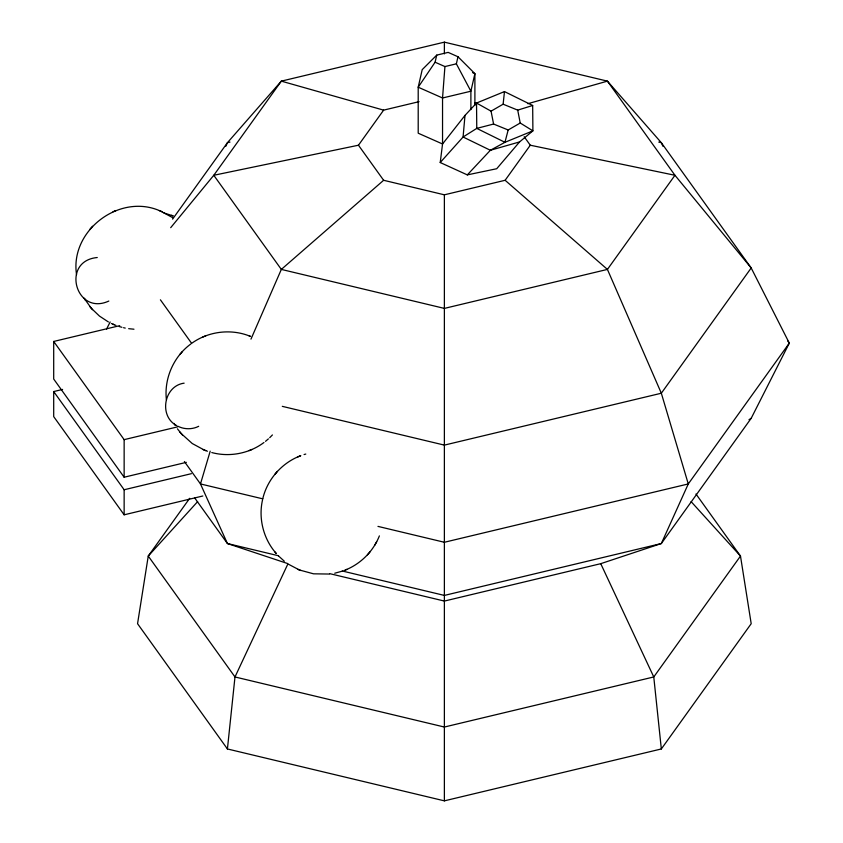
<?xml version="1.0" encoding="UTF-8"?>
<svg xmlns="http://www.w3.org/2000/svg" width="843" height="843" viewBox="0 0 843 843"><rect width="100%" height="100%" fill="white"/><g stroke="black" fill="none" stroke-linecap="round" stroke-linejoin="round"><path stroke-width="1.26" d="M436.727 55.122L435.104 62.213L444.925 66.565L442.543 97.988L442.543 143.984L440.225 162.53L467.307 174.891L496.717 168.726L519.562 141.93L532.902 130.855L532.671 105.491L504.483 91.581L476.527 103.036L464.999 115.407L442.543 143.984L418.202 133.205L418.202 87.208L422.206 69.642L436.727 55.122L448.16 52.392L457.981 56.744L474.894 73.647L474.894 105.185M464.999 115.407L463.081 137.009L440.225 162.53M695.981 494.019L740.491 556.064L751.197 623.704L661.333 748.963L444.377 800.85L227.42 748.963L234.986 676.961L288.011 563.672L227.42 543.535L194.67 497.897M519.562 141.93L490.363 150.275L463.081 137.009L476.769 128.389L476.527 103.036L491.058 111.16L503.123 104.195L504.483 91.581M262.531 499.92C258.243 518.635 263.532 539.204 276.304 553.535M470.889 109.611L470.889 91.213L456.369 63.826L457.981 56.744M508.171 129.98L493.587 124.047L476.769 128.389L504.957 142.298L532.902 130.855L520.226 123.015L508.171 129.98L504.957 142.298L490.363 150.275L467.307 174.891M262.89 498.234C267.589 478.982 282.205 462.544 300.793 455.684L299.528 456.2M210.202 451.184L200.476 483.945L227.42 543.535L278.464 555.748M379.382 535.885C373.143 551.712 359.993 564.599 344.049 570.521M250.972 339.128L281.33 269.412L383.628 180.286L444.377 194.817L505.126 180.286L530.289 145.217L674.958 175.281L751.197 267.969L789.301 343.122L751.197 418.286L661.333 543.535L600.743 563.672L444.377 601.07L329.961 573.704M225.798 146.292L227.42 142.709L281.33 81.139L444.377 42.15L607.424 81.139L661.333 142.709L751.197 267.969L661.333 393.228L444.377 445.115L282.3 406.347M106.587 329.033L110.159 321.984M374.65 545.316L375.504 543.819M375.799 543.303L376.673 541.775M435.104 62.213L418.202 87.208L442.543 97.988L470.889 91.213L474.894 73.647L472.575 72.624M172.583 219.138L227.42 142.709L229.97 142.098M170.697 227.673L213.785 175.281L358.465 145.217L383.628 110.138L419.066 101.666M189.696 498.297L148.252 556.064L137.557 623.704L227.42 748.963M160.444 211.066C119.969 192.657 69.663 230.434 76.555 274.607M190.897 343.944C173.595 356.515 163.932 378.623 166.419 399.867M182.425 351.51L179.833 354.481M89.969 229.222L91.128 227.884M91.423 227.536L92.551 226.251M274.839 474.356L276.009 473.018M276.304 472.67L277.421 471.385M367.422 554.831L368.549 553.535M368.844 553.187L370.003 551.859M197.652 501.606L148.252 556.064L234.986 676.961L444.377 727.035L653.768 676.961L740.491 556.064L691.091 501.606M272.415 434.946L269.697 437.707M268.401 438.887L265.513 441.332M263.943 442.512C249.275 453.545 229.496 457.338 211.793 452.554M192.267 342.922C208.885 331.162 231.488 328.538 250.308 336.325M748.995 419.698L751.197 418.286M108.821 301.046C75.765 316.336 60.538 260.93 97.251 257.526M198.685 426.305C192.32 429.551 184.417 429.551 178.042 426.305M205.787 335.809L202.868 336.989M113.004 211.73L114.363 211.182M114.659 211.066L115.923 210.55M249.043 450.647L250.308 450.13M250.613 450.014L251.962 449.467M297.874 456.874L299.233 456.316M345.609 569.889L346.968 569.341M342.437 571.111L334.734 573.219M503.123 104.195L517.707 110.127L532.671 105.491M304.07 454.556L305.777 454.061M527.855 103.7L607.424 81.139L674.958 175.281L607.424 269.412L444.377 308.401L281.33 269.412L213.785 175.281L281.33 81.139L383.628 110.138M444.925 66.565L456.369 63.826M186.335 462.354L124.142 477.222L53.699 379.034L53.699 341.457L119.695 325.672M202.836 495.99L124.142 514.81L53.699 416.611L53.699 391.563L62.582 389.434M53.699 341.457L124.142 439.646L177.452 426.906M53.699 391.563L124.142 489.751L191.414 473.661M184.132 383.165C163.805 385.841 158.537 416.358 176.861 425.683M329.55 574.051L313.543 573.82L299.528 570.016M133.974 329.213L128.673 328.686M123.563 327.716L125.238 328.085M658.773 142.098L661.333 142.709L662.946 146.292M474.746 102.878L477.275 103.489M263.048 498.908L200.476 483.945L184.396 461.542M377.97 526.39L444.377 542.27L688.278 483.945L789.301 343.122L787.773 340.994M342.279 571.006L444.377 595.421L661.333 543.535L688.278 483.945L661.333 393.228L607.424 269.412L505.126 180.286M163.942 212.973L172.857 215.808M121.919 327.295L119.2 326.526M204.522 450.13L207.41 451.237M160.739 211.182L172.699 217.673M111.413 323.491L114.363 324.755M181.298 433.66L192.267 443.534L204.227 450.014M288.738 564.378L299.233 569.889M171.582 215.302L173.152 215.934M159.179 210.55L162.098 211.73M249.043 335.809L250.613 336.441M113.004 324.207L115.923 325.387M202.868 449.467L205.787 450.647M297.874 569.341L300.793 570.521M108.41 321.963L99.453 316.072L91.423 308.401M284.323 561.206L278.664 556.085M84.469 298.685L91.128 308.053M177.42 428.802L181.003 433.313M274.839 551.859L276.009 553.187M89.969 306.726L92.551 309.697M179.833 431.974L182.425 434.946M524.188 136.714L530.289 145.217M358.465 145.217L383.628 180.286M160.402 299.813L191.624 343.333M174.037 423.428L175.186 425.441M84.174 298.169L85.322 300.182M600.743 563.672L653.768 676.961L661.333 748.963M517.707 110.127L520.226 123.015M491.058 111.16L493.587 124.047M444.377 42.15L444.377 53.889M444.377 194.817L444.377 800.85M124.142 439.646L124.142 477.222M124.142 489.751L124.142 514.81"/></g></svg>
